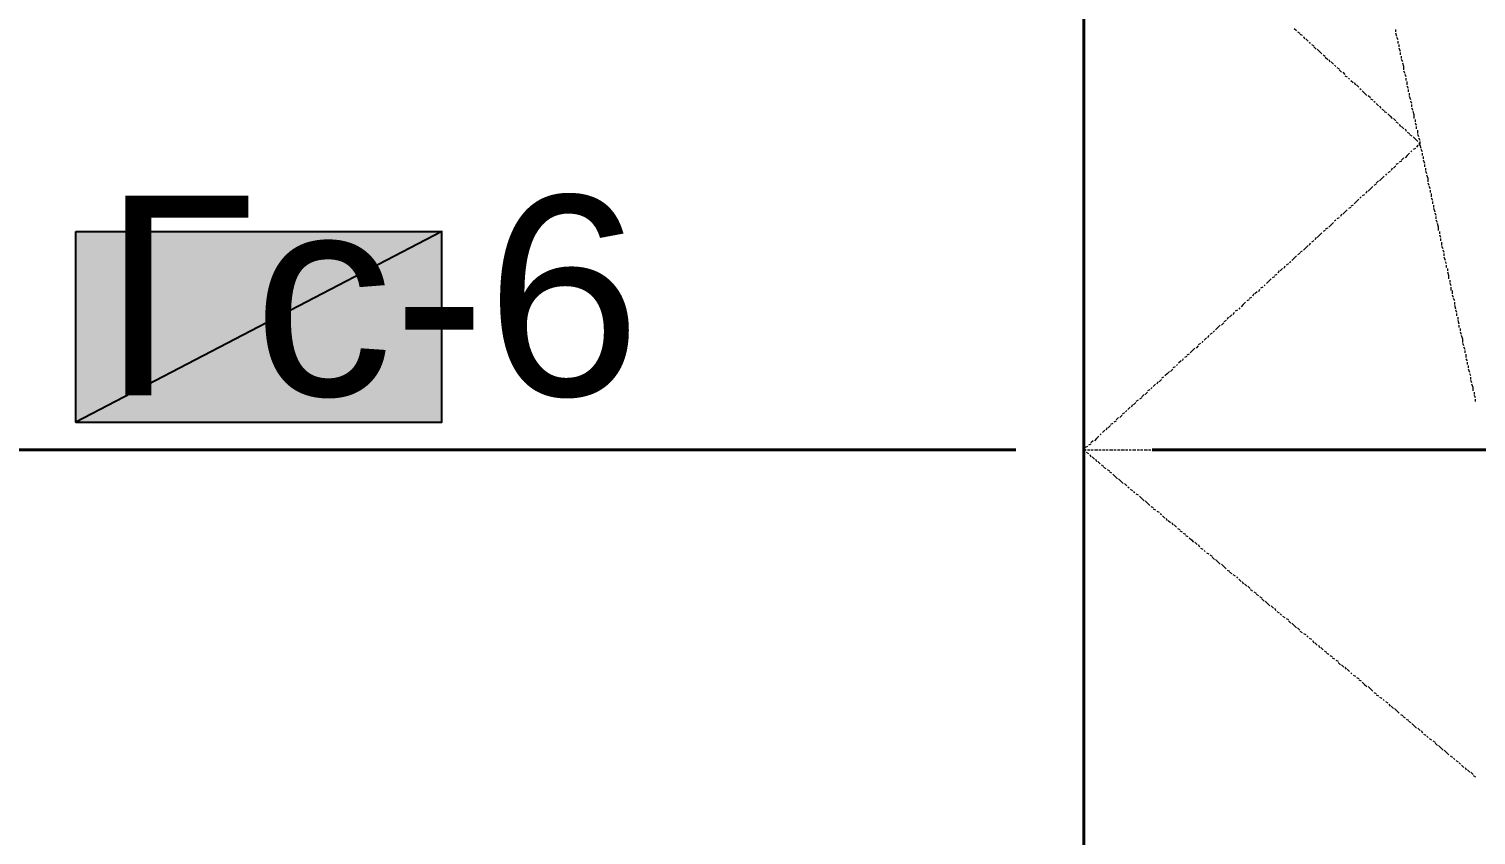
# Model space of a CAD drawing. Extents: x 0 to 604, y 0 to 420.
# Drawn here: x 269.91 to 296.43, y 233.75 to 248.53 of the extents above; entities that cross this region are included whole.
import ezdxf

# ---------------------------------------------------------------- set-up
doc = ezdxf.new("R2010")
doc.units = 0
doc.styles.add('TEYPDFCAD_TEXT', font='arial.ttf')

msp = doc.modelspace()

# ---------------------------------------------------------------- hatches: boundary and pattern name
at = {"true_color": 0xffffff}
h = msp.add_hatch(color=0, dxfattribs=at)
h.paths.add_polyline_path([(270.764, 244.814), (277.474, 244.814), (270.764, 241.321)])
h.paths.add_polyline_path([(277.474, 244.814), (270.764, 241.321), (277.474, 241.321)])

# ---------------------------------------------------------------- linework, layer by layer
at = {"color": 7, "lineweight": 40}
for p, q in [((289.242, 262.065), (289.242, 174.561)), ((287.994, 240.813), (260.477, 240.813)), ((317.987, 240.813), (290.491, 240.813))]:
    msp.add_line(p, q, dxfattribs=at)
at = {"color": 7, "lineweight": 5}
for p, q in [((289.242, 248.476), (289.242, 248.518)), ((293.095, 248.539), (293.137, 248.497)), ((294.957, 248.476), (294.957, 248.518)), ((289.242, 248.391), (289.242, 248.454)), ((289.242, 248.327), (289.242, 248.37)), ((289.242, 248.264), (289.242, 248.306)), ((293.158, 248.476), (293.201, 248.454)), ((293.201, 248.433), (293.243, 248.412)), ((293.264, 248.391), (293.285, 248.349)), ((293.307, 248.349), (293.349, 248.306)), ((293.37, 248.285), (293.391, 248.264)), ((294.979, 248.391), (294.957, 248.454)), ((295, 248.327), (294.979, 248.37)), ((295, 248.264), (295, 248.306)), ((289.242, 248.179), (289.242, 248.243)), ((289.242, 248.116), (289.242, 248.179)), ((289.242, 248.052), (289.242, 248.095)), ((289.242, 247.989), (289.242, 248.031)), ((293.412, 248.243), (293.455, 248.221)), ((293.455, 248.2), (293.497, 248.158)), ((293.518, 248.158), (293.56, 248.116)), ((293.56, 248.116), (293.603, 248.073)), ((293.624, 248.052), (293.666, 248.031)), ((293.666, 248.01), (293.709, 247.968)), ((295.021, 248.2), (295.021, 248.243)), ((295.042, 248.116), (295.021, 248.179)), ((295.042, 248.052), (295.042, 248.095)), ((295.063, 247.989), (295.063, 248.031)), ((289.242, 247.904), (289.242, 247.968)), ((289.242, 247.84), (289.242, 247.883)), ((289.242, 247.777), (289.242, 247.819)), ((289.242, 247.692), (289.242, 247.756)), ((293.73, 247.968), (293.751, 247.925)), ((293.772, 247.925), (293.815, 247.883)), ((293.836, 247.862), (293.857, 247.84)), ((293.878, 247.819), (293.92, 247.798)), ((293.92, 247.777), (293.963, 247.735)), ((293.984, 247.735), (294.026, 247.692)), ((295.084, 247.925), (295.063, 247.968)), ((295.106, 247.84), (295.084, 247.904)), ((295.106, 247.777), (295.106, 247.84)), ((295.127, 247.714), (295.106, 247.756)), ((289.242, 247.629), (289.242, 247.671)), ((289.242, 247.565), (289.242, 247.608)), ((289.242, 247.481), (289.242, 247.544)), ((289.242, 247.417), (289.242, 247.459)), ((294.026, 247.671), (294.068, 247.65)), ((294.09, 247.629), (294.111, 247.608)), ((294.132, 247.586), (294.174, 247.544)), ((294.195, 247.544), (294.217, 247.502)), ((294.238, 247.502), (294.28, 247.459)), ((295.148, 247.65), (295.127, 247.692)), ((295.148, 247.586), (295.148, 247.629)), ((295.169, 247.502), (295.169, 247.565)), ((295.19, 247.438), (295.169, 247.481)), ((289.242, 247.354), (289.242, 247.396)), ((289.242, 247.269), (289.242, 247.333)), ((289.242, 247.206), (289.242, 247.269)), ((289.242, 247.142), (289.242, 247.184)), ((294.301, 247.438), (294.322, 247.417)), ((294.344, 247.396), (294.386, 247.354)), ((294.386, 247.354), (294.428, 247.311)), ((294.449, 247.311), (294.492, 247.269)), ((294.492, 247.248), (294.534, 247.227)), ((294.555, 247.206), (294.577, 247.184)), ((295.19, 247.375), (295.19, 247.417)), ((295.211, 247.311), (295.211, 247.354)), ((295.233, 247.227), (295.211, 247.29)), ((295.254, 247.163), (295.233, 247.206)), ((289.242, 247.078), (289.242, 247.121)), ((289.242, 246.994), (289.242, 247.057)), ((289.242, 246.93), (289.242, 246.973)), ((294.598, 247.163), (294.64, 247.121)), ((294.661, 247.121), (294.682, 247.078)), ((294.704, 247.057), (294.746, 247.036)), ((294.746, 247.015), (294.788, 246.994)), ((294.809, 246.973), (294.852, 246.93)), ((294.852, 246.93), (294.894, 246.888)), ((295.254, 247.1), (295.254, 247.142)), ((295.275, 247.036), (295.254, 247.078)), ((295.296, 246.952), (295.275, 247.015)), ((295.296, 246.888), (295.296, 246.952)), ((289.242, 246.867), (289.242, 246.909)), ((289.242, 246.782), (289.242, 246.846)), ((289.242, 246.719), (289.242, 246.761)), ((289.242, 246.655), (289.242, 246.697)), ((294.915, 246.888), (294.957, 246.846)), ((294.957, 246.825), (295, 246.803)), ((295.021, 246.782), (295.042, 246.74)), ((295.063, 246.74), (295.106, 246.697)), ((295.127, 246.697), (295.148, 246.655)), ((295.317, 246.825), (295.317, 246.867)), ((295.339, 246.761), (295.317, 246.803)), ((295.339, 246.697), (295.339, 246.74)), ((295.36, 246.613), (295.36, 246.676)), ((289.242, 246.571), (289.242, 246.634)), ((289.242, 246.507), (289.242, 246.549)), ((289.242, 246.443), (289.242, 246.486)), ((289.242, 246.359), (289.242, 246.422)), ((295.169, 246.634), (295.211, 246.613)), ((295.211, 246.592), (295.254, 246.571)), ((295.275, 246.549), (295.317, 246.507)), ((295.317, 246.507), (295.36, 246.465)), ((295.36, 246.401), (295.339, 246.359)), ((295.381, 246.549), (295.36, 246.592)), ((295.402, 246.486), (295.381, 246.528)), ((295.381, 246.443), (295.402, 246.422)), ((295.402, 246.422), (295.381, 246.401)), ((295.402, 246.422), (295.402, 246.465)), ((295.423, 246.338), (295.402, 246.401)), ((289.242, 246.295), (289.242, 246.359)), ((289.242, 246.232), (289.242, 246.274)), ((289.242, 246.168), (289.242, 246.211)), ((289.242, 246.084), (289.242, 246.147)), ((295.106, 246.168), (295.063, 246.126)), ((295.169, 246.211), (295.127, 246.168)), ((295.211, 246.253), (295.169, 246.211)), ((295.254, 246.295), (295.233, 246.274)), ((295.317, 246.338), (295.275, 246.316)), ((295.444, 246.274), (295.423, 246.316)), ((295.444, 246.211), (295.444, 246.253)), ((295.466, 246.147), (295.466, 246.19)), ((295.487, 246.062), (295.466, 246.126)), ((289.242, 246.02), (289.242, 246.062)), ((289.242, 245.957), (289.242, 245.999)), ((289.242, 245.872), (289.242, 245.935)), ((294.788, 245.872), (294.767, 245.851)), ((294.852, 245.914), (294.809, 245.893)), ((294.894, 245.978), (294.873, 245.935)), ((294.957, 246.02), (294.915, 245.978)), ((295, 246.062), (294.957, 246.041)), ((295.063, 246.105), (295.021, 246.084)), ((295.487, 245.999), (295.487, 246.041)), ((295.508, 245.935), (295.508, 245.978)), ((295.529, 245.872), (295.508, 245.914)), ((289.242, 245.809), (289.242, 245.851)), ((289.242, 245.745), (289.242, 245.787)), ((289.242, 245.66), (289.242, 245.724)), ((289.242, 245.597), (289.242, 245.639)), ((294.492, 245.597), (294.449, 245.554)), ((294.534, 245.639), (294.492, 245.597)), ((294.598, 245.681), (294.555, 245.66)), ((294.64, 245.745), (294.598, 245.703)), ((294.704, 245.787), (294.661, 245.745)), ((294.746, 245.83), (294.704, 245.787)), ((295.55, 245.787), (295.529, 245.851)), ((295.55, 245.724), (295.55, 245.787)), ((295.571, 245.66), (295.55, 245.703)), ((295.592, 245.597), (295.571, 245.639)), ((289.242, 245.533), (289.242, 245.576)), ((289.242, 245.449), (289.242, 245.512)), ((289.242, 245.385), (289.242, 245.449)), ((289.242, 245.322), (289.242, 245.364)), ((294.238, 245.364), (294.195, 245.322)), ((294.28, 245.406), (294.238, 245.364)), ((294.322, 245.449), (294.301, 245.428)), ((294.386, 245.491), (294.344, 245.47)), ((294.428, 245.554), (294.407, 245.512)), ((295.592, 245.533), (295.592, 245.576)), ((295.614, 245.449), (295.614, 245.512)), ((295.635, 245.385), (295.614, 245.428)), ((295.635, 245.322), (295.635, 245.364)), ((289.242, 245.258), (289.242, 245.3)), ((289.242, 245.173), (289.242, 245.237)), ((289.242, 245.11), (289.242, 245.152)), ((289.242, 245.047), (289.242, 245.089)), ((293.92, 245.068), (293.878, 245.047)), ((293.963, 245.131), (293.942, 245.089)), ((294.026, 245.173), (293.984, 245.131)), ((294.068, 245.216), (294.026, 245.173)), ((294.132, 245.258), (294.09, 245.237)), ((294.174, 245.3), (294.132, 245.279)), ((295.656, 245.258), (295.656, 245.3)), ((295.677, 245.173), (295.656, 245.237)), ((295.698, 245.11), (295.677, 245.152)), ((295.698, 245.047), (295.698, 245.089)), ((289.242, 244.962), (289.242, 245.025)), ((289.242, 244.898), (289.242, 244.941)), ((289.242, 244.835), (289.242, 244.877)), ((289.242, 244.75), (289.242, 244.814)), ((293.666, 244.835), (293.624, 244.814)), ((293.709, 244.877), (293.666, 244.856)), ((293.772, 244.941), (293.73, 244.898)), ((293.815, 244.983), (293.772, 244.941)), ((293.857, 245.025), (293.836, 245.004)), ((295.719, 244.983), (295.698, 245.025)), ((295.741, 244.898), (295.719, 244.962)), ((295.741, 244.835), (295.741, 244.898)), ((295.762, 244.771), (295.762, 244.814)), ((289.242, 244.687), (289.242, 244.729)), ((289.242, 244.623), (289.242, 244.666)), ((289.242, 244.538), (289.242, 244.602)), ((289.242, 244.475), (289.242, 244.538)), ((293.349, 244.56), (293.307, 244.517)), ((293.391, 244.602), (293.37, 244.56)), ((293.455, 244.644), (293.412, 244.623)), ((293.497, 244.708), (293.476, 244.666)), ((293.56, 244.75), (293.518, 244.708)), ((293.603, 244.792), (293.56, 244.75)), ((295.783, 244.708), (295.762, 244.75)), ((295.783, 244.644), (295.783, 244.687)), ((295.804, 244.56), (295.804, 244.623)), ((295.825, 244.496), (295.804, 244.538)), ((289.242, 244.411), (289.242, 244.454)), ((289.242, 244.348), (289.242, 244.39)), ((289.242, 244.263), (289.242, 244.327)), ((293.095, 244.327), (293.053, 244.285)), ((293.137, 244.369), (293.095, 244.327)), ((293.201, 244.411), (293.158, 244.39)), ((293.243, 244.454), (293.201, 244.433)), ((293.307, 244.517), (293.264, 244.475)), ((295.846, 244.433), (295.825, 244.475)), ((295.846, 244.369), (295.846, 244.411)), ((295.868, 244.285), (295.846, 244.348)), ((289.242, 244.2), (289.242, 244.242)), ((289.242, 244.136), (289.242, 244.179)), ((289.242, 244.052), (289.242, 244.115)), ((289.242, 243.988), (289.242, 244.03)), ((292.777, 244.03), (292.735, 244.009)), ((292.82, 244.094), (292.798, 244.052)), ((292.883, 244.136), (292.841, 244.094)), ((292.925, 244.179), (292.904, 244.136)), ((292.989, 244.221), (292.947, 244.2)), ((293.031, 244.263), (293.01, 244.242)), ((295.889, 244.221), (295.868, 244.263)), ((295.889, 244.157), (295.889, 244.2)), ((295.91, 244.094), (295.91, 244.136)), ((295.931, 244.009), (295.91, 244.073)), ((295.931, 243.946), (295.931, 244.009)), ((289.242, 243.925), (289.242, 243.967)), ((289.242, 243.84), (289.242, 243.904)), ((289.242, 243.776), (289.242, 243.819)), ((289.242, 243.713), (289.242, 243.755)), ((292.46, 243.755), (292.439, 243.713)), ((292.523, 243.798), (292.481, 243.776)), ((292.566, 243.84), (292.545, 243.819)), ((292.629, 243.904), (292.587, 243.861)), ((292.671, 243.946), (292.629, 243.904)), ((292.735, 243.988), (292.693, 243.967)), ((295.952, 243.882), (295.952, 243.925)), ((295.974, 243.819), (295.952, 243.861)), ((295.974, 243.734), (295.974, 243.798)), ((289.242, 243.628), (289.242, 243.692)), ((289.242, 243.565), (289.242, 243.628)), ((289.242, 243.501), (289.242, 243.544)), ((289.242, 243.438), (289.242, 243.48)), ((292.163, 243.48), (292.121, 243.438)), ((292.206, 243.523), (292.163, 243.48)), ((292.269, 243.565), (292.227, 243.544)), ((292.312, 243.607), (292.269, 243.586)), ((292.354, 243.671), (292.333, 243.628)), ((292.418, 243.713), (292.375, 243.671)), ((295.995, 243.671), (295.995, 243.734)), ((296.016, 243.607), (295.995, 243.649)), ((296.037, 243.544), (296.016, 243.586)), ((296.037, 243.48), (296.037, 243.523)), ((289.242, 243.353), (289.242, 243.417)), ((289.242, 243.29), (289.242, 243.332)), ((289.242, 243.226), (289.242, 243.268)), ((291.888, 243.247), (291.867, 243.205)), ((291.952, 243.29), (291.909, 243.247)), ((291.994, 243.332), (291.973, 243.29)), ((292.058, 243.374), (292.015, 243.353)), ((292.1, 243.417), (292.079, 243.395)), ((296.058, 243.395), (296.037, 243.459)), ((296.079, 243.332), (296.058, 243.374)), ((296.079, 243.268), (296.079, 243.311)), ((296.101, 243.205), (296.101, 243.247)), ((289.242, 243.142), (289.242, 243.205)), ((289.242, 243.078), (289.242, 243.12)), ((289.242, 243.014), (289.242, 243.057)), ((289.242, 242.93), (289.242, 242.993)), ((291.592, 242.951), (291.55, 242.93)), ((291.634, 242.993), (291.613, 242.972)), ((291.698, 243.057), (291.656, 243.014)), ((291.74, 243.099), (291.698, 243.057)), ((291.804, 243.142), (291.761, 243.099)), ((291.846, 243.184), (291.804, 243.163)), ((296.122, 243.12), (296.101, 243.184)), ((296.122, 243.057), (296.122, 243.099)), ((296.143, 242.993), (296.143, 243.036)), ((296.164, 242.93), (296.143, 242.972)), ((289.242, 242.866), (289.242, 242.909)), ((289.242, 242.803), (289.242, 242.845)), ((289.242, 242.718), (289.242, 242.782)), ((289.242, 242.655), (289.242, 242.718)), ((291.274, 242.676), (291.232, 242.633)), ((291.338, 242.718), (291.296, 242.676)), ((291.38, 242.761), (291.338, 242.739)), ((291.423, 242.803), (291.401, 242.782)), ((291.486, 242.866), (291.444, 242.824)), ((291.529, 242.909), (291.507, 242.866)), ((296.185, 242.845), (296.164, 242.909)), ((296.185, 242.782), (296.185, 242.845)), ((296.206, 242.718), (296.185, 242.761)), ((296.228, 242.655), (296.206, 242.697)), ((289.242, 242.591), (289.242, 242.633)), ((289.242, 242.528), (289.242, 242.57)), ((289.242, 242.443), (289.242, 242.506)), ((289.242, 242.38), (289.242, 242.422)), ((291.021, 242.443), (290.978, 242.401)), ((291.063, 242.485), (291.042, 242.443)), ((291.126, 242.528), (291.084, 242.506)), ((291.169, 242.57), (291.126, 242.549)), ((291.232, 242.633), (291.19, 242.591)), ((296.228, 242.591), (296.228, 242.633)), ((296.249, 242.506), (296.249, 242.57)), ((296.27, 242.443), (296.249, 242.485)), ((296.27, 242.38), (296.27, 242.422)), ((289.242, 242.316), (289.242, 242.358)), ((289.242, 242.231), (289.242, 242.295)), ((289.242, 242.168), (289.242, 242.21)), ((289.242, 242.104), (289.242, 242.147)), ((290.703, 242.147), (290.661, 242.125)), ((290.767, 242.21), (290.724, 242.168)), ((290.809, 242.252), (290.767, 242.21)), ((290.872, 242.295), (290.83, 242.252)), ((290.915, 242.337), (290.872, 242.316)), ((290.957, 242.38), (290.936, 242.358)), ((296.291, 242.316), (296.291, 242.358)), ((296.312, 242.231), (296.291, 242.295)), ((296.333, 242.168), (296.312, 242.21)), ((296.333, 242.104), (296.333, 242.147)), ((289.242, 242.02), (289.242, 242.083)), ((289.242, 241.956), (289.242, 241.999)), ((289.242, 241.893), (289.242, 241.935)), ((290.449, 241.914), (290.407, 241.893)), ((290.491, 241.956), (290.47, 241.935)), ((290.555, 242.02), (290.512, 241.977)), ((290.597, 242.062), (290.576, 242.02)), ((290.661, 242.104), (290.618, 242.062)), ((296.354, 242.041), (296.333, 242.083)), ((296.376, 241.956), (296.354, 242.02)), ((296.376, 241.893), (296.376, 241.956)), ((289.242, 241.808), (289.242, 241.871)), ((289.242, 241.744), (289.242, 241.808)), ((289.242, 241.681), (289.242, 241.723)), ((289.242, 241.618), (289.242, 241.66)), ((290.132, 241.639), (290.11, 241.596)), ((290.195, 241.681), (290.153, 241.639)), ((290.237, 241.723), (290.195, 241.702)), ((290.301, 241.766), (290.259, 241.744)), ((290.343, 241.829), (290.301, 241.787)), ((290.407, 241.871), (290.364, 241.829)), ((296.397, 241.829), (296.397, 241.871)), ((296.418, 241.766), (296.397, 241.808)), ((296.418, 241.702), (296.418, 241.744)), ((289.242, 241.533), (289.242, 241.596)), ((289.242, 241.469), (289.242, 241.512)), ((289.242, 241.406), (289.242, 241.448)), ((289.242, 241.321), (289.242, 241.385)), ((289.877, 241.406), (289.835, 241.363)), ((289.941, 241.448), (289.899, 241.406)), ((289.983, 241.49), (289.941, 241.469)), ((290.026, 241.533), (290.005, 241.512)), ((290.089, 241.596), (290.047, 241.554)), ((289.242, 241.258), (289.242, 241.3)), ((289.242, 241.194), (289.242, 241.236)), ((289.242, 241.109), (289.242, 241.173)), ((289.242, 241.046), (289.242, 241.088)), ((289.56, 241.109), (289.539, 241.088)), ((289.623, 241.173), (289.581, 241.131)), ((289.666, 241.215), (289.645, 241.173)), ((289.729, 241.258), (289.687, 241.215)), ((289.772, 241.3), (289.729, 241.279)), ((289.835, 241.342), (289.793, 241.321)), ((289.242, 240.982), (289.242, 241.025)), ((289.242, 240.898), (289.242, 240.961)), ((289.242, 240.834), (289.242, 240.898)), ((289.264, 240.834), (289.242, 240.813)), ((289.306, 240.877), (289.264, 240.856)), ((289.37, 240.919), (289.327, 240.898)), ((289.412, 240.982), (289.37, 240.94)), ((289.475, 241.025), (289.433, 240.982)), ((289.518, 241.067), (289.475, 241.025)), ((289.242, 240.813), (289.285, 240.813)), ((289.242, 240.813), (289.264, 240.792)), ((289.242, 240.771), (289.242, 240.813)), ((289.242, 240.707), (289.242, 240.75)), ((289.242, 240.623), (289.242, 240.686)), ((289.242, 240.559), (289.242, 240.601)), ((289.285, 240.771), (289.327, 240.75)), ((289.306, 240.813), (289.348, 240.813)), ((289.348, 240.728), (289.37, 240.686)), ((289.37, 240.813), (289.412, 240.813)), ((289.391, 240.686), (289.433, 240.644)), ((289.433, 240.813), (289.497, 240.813)), ((289.454, 240.644), (289.475, 240.601)), ((289.497, 240.601), (289.539, 240.559)), ((289.518, 240.813), (289.56, 240.813)), ((289.581, 240.813), (289.623, 240.813)), ((289.645, 240.813), (289.687, 240.813)), ((289.708, 240.813), (289.772, 240.813)), ((289.793, 240.813), (289.835, 240.813)), ((289.856, 240.813), (289.899, 240.813)), ((289.92, 240.813), (289.983, 240.813)), ((290.005, 240.813), (290.047, 240.813)), ((290.068, 240.813), (290.11, 240.813)), ((290.132, 240.813), (290.195, 240.813)), ((290.216, 240.813), (290.259, 240.813)), ((290.28, 240.813), (290.322, 240.813)), ((290.343, 240.813), (290.407, 240.813)), ((290.428, 240.813), (290.47, 240.813)), ((290.491, 240.813), (290.534, 240.813)), ((290.555, 240.813), (290.597, 240.813)), ((290.618, 240.813), (290.682, 240.813)), ((290.703, 240.813), (290.745, 240.813)), ((290.767, 240.813), (290.809, 240.813)), ((290.83, 240.813), (290.894, 240.813)), ((290.915, 240.813), (290.957, 240.813)), ((290.978, 240.813), (291.021, 240.813)), ((291.042, 240.813), (291.105, 240.813)), ((291.126, 240.813), (291.169, 240.813)), ((291.19, 240.813), (291.232, 240.813)), ((291.253, 240.813), (291.317, 240.813)), ((291.317, 240.813), (291.38, 240.813)), ((291.401, 240.813), (291.444, 240.813)), ((291.465, 240.813), (291.507, 240.813)), ((291.529, 240.813), (291.592, 240.813)), ((291.613, 240.813), (291.656, 240.813)), ((291.677, 240.813), (291.719, 240.813)), ((291.74, 240.813), (291.804, 240.813)), ((291.825, 240.813), (291.867, 240.813)), ((291.888, 240.813), (291.931, 240.813)), ((291.952, 240.813), (292.015, 240.813)), ((292.036, 240.813), (292.079, 240.813)), ((292.1, 240.813), (292.142, 240.813)), ((292.163, 240.813), (292.227, 240.813)), ((292.227, 240.813), (292.291, 240.813)), ((292.312, 240.813), (292.354, 240.813)), ((292.375, 240.813), (292.418, 240.813)), ((292.439, 240.813), (292.502, 240.813)), ((292.523, 240.813), (292.566, 240.813)), ((292.587, 240.813), (292.629, 240.813)), ((292.65, 240.813), (292.714, 240.813)), ((292.735, 240.813), (292.777, 240.813)), ((292.798, 240.813), (292.841, 240.813)), ((292.862, 240.813), (292.925, 240.813)), ((292.947, 240.813), (292.989, 240.813)), ((293.01, 240.813), (293.053, 240.813)), ((293.074, 240.813), (293.137, 240.813)), ((293.137, 240.813), (293.201, 240.813)), ((293.222, 240.813), (293.264, 240.813)), ((293.285, 240.813), (293.328, 240.813)), ((293.349, 240.813), (293.412, 240.813)), ((293.433, 240.813), (293.476, 240.813)), ((293.497, 240.813), (293.539, 240.813)), ((293.56, 240.813), (293.624, 240.813)), ((293.645, 240.813), (293.688, 240.813)), ((293.709, 240.813), (293.751, 240.813)), ((293.772, 240.813), (293.836, 240.813)), ((293.857, 240.813), (293.899, 240.813)), ((293.92, 240.813), (293.963, 240.813)), ((293.984, 240.813), (294.047, 240.813)), ((294.047, 240.813), (294.111, 240.813)), ((294.132, 240.813), (294.174, 240.813)), ((294.195, 240.813), (294.238, 240.813)), ((294.259, 240.813), (294.322, 240.813)), ((294.344, 240.813), (294.386, 240.813)), ((294.407, 240.813), (294.449, 240.813)), ((294.471, 240.813), (294.534, 240.813)), ((294.555, 240.813), (294.598, 240.813)), ((294.619, 240.813), (294.661, 240.813)), ((294.682, 240.813), (294.746, 240.813)), ((294.767, 240.813), (294.809, 240.813)), ((294.83, 240.813), (294.873, 240.813)), ((294.894, 240.813), (294.957, 240.813)), ((294.957, 240.813), (295.021, 240.813)), ((295.042, 240.813), (295.084, 240.813)), ((295.106, 240.813), (295.148, 240.813)), ((295.169, 240.813), (295.233, 240.813)), ((295.254, 240.813), (295.296, 240.813)), ((295.317, 240.813), (295.36, 240.813)), ((295.381, 240.813), (295.444, 240.813)), ((295.466, 240.813), (295.508, 240.813)), ((295.529, 240.813), (295.571, 240.813)), ((295.592, 240.813), (295.656, 240.813)), ((295.677, 240.813), (295.719, 240.813)), ((295.741, 240.813), (295.783, 240.813)), ((295.804, 240.813), (295.868, 240.813)), ((295.868, 240.813), (295.931, 240.813)), ((295.952, 240.813), (295.995, 240.813)), ((296.016, 240.813), (296.058, 240.813)), ((296.079, 240.813), (296.143, 240.813)), ((296.164, 240.813), (296.206, 240.813)), ((296.228, 240.813), (296.27, 240.813)), ((296.291, 240.813), (296.354, 240.813)), ((296.376, 240.813), (296.418, 240.813)), ((289.242, 240.496), (289.242, 240.538)), ((289.242, 240.411), (289.242, 240.475)), ((289.242, 240.347), (289.242, 240.39)), ((289.242, 240.284), (289.242, 240.326)), ((289.56, 240.538), (289.602, 240.517)), ((289.602, 240.496), (289.645, 240.475)), ((289.666, 240.453), (289.708, 240.432)), ((289.708, 240.411), (289.75, 240.39)), ((289.772, 240.369), (289.814, 240.326)), ((289.814, 240.326), (289.856, 240.284)), ((289.242, 240.199), (289.242, 240.263)), ((289.242, 240.136), (289.242, 240.178)), ((289.242, 240.072), (289.242, 240.115)), ((289.242, 239.988), (289.242, 240.051)), ((289.877, 240.284), (289.92, 240.242)), ((289.92, 240.242), (289.962, 240.199)), ((289.983, 240.199), (290.026, 240.157)), ((290.047, 240.136), (290.068, 240.115)), ((290.089, 240.093), (290.132, 240.072)), ((290.153, 240.051), (290.174, 240.03)), ((289.242, 239.924), (289.242, 239.988)), ((289.242, 239.861), (289.242, 239.903)), ((289.242, 239.797), (289.242, 239.839)), ((289.242, 239.713), (289.242, 239.776)), ((290.195, 240.009), (290.237, 239.988)), ((290.259, 239.966), (290.301, 239.924)), ((290.301, 239.924), (290.343, 239.882)), ((290.364, 239.882), (290.407, 239.839)), ((290.407, 239.839), (290.449, 239.797)), ((290.47, 239.776), (290.512, 239.755)), ((289.242, 239.649), (289.242, 239.691)), ((289.242, 239.585), (289.242, 239.628)), ((289.242, 239.501), (289.242, 239.564)), ((290.512, 239.734), (290.555, 239.713)), ((290.576, 239.691), (290.618, 239.67)), ((290.639, 239.649), (290.661, 239.628)), ((290.682, 239.607), (290.724, 239.564)), ((290.745, 239.564), (290.767, 239.522)), ((290.788, 239.522), (290.83, 239.48)), ((289.242, 239.437), (289.242, 239.48)), ((289.242, 239.374), (289.242, 239.416)), ((289.242, 239.289), (289.242, 239.353)), ((289.242, 239.226), (289.242, 239.268)), ((290.851, 239.48), (290.872, 239.437)), ((290.894, 239.437), (290.936, 239.395)), ((290.957, 239.374), (290.999, 239.353)), ((290.999, 239.332), (291.042, 239.31)), ((291.063, 239.289), (291.105, 239.268)), ((291.105, 239.247), (291.147, 239.226)), ((289.242, 239.162), (289.242, 239.204)), ((289.242, 239.077), (289.242, 239.141)), ((289.242, 239.014), (289.242, 239.077)), ((289.242, 238.95), (289.242, 238.993)), ((291.169, 239.204), (291.211, 239.162)), ((291.211, 239.162), (291.253, 239.12)), ((291.274, 239.12), (291.317, 239.077)), ((291.338, 239.077), (291.359, 239.035)), ((291.38, 239.014), (291.423, 238.993)), ((291.444, 238.972), (291.465, 238.95)), ((289.242, 238.887), (289.242, 238.929)), ((289.242, 238.802), (289.242, 238.866)), ((289.242, 238.739), (289.242, 238.781)), ((289.242, 238.675), (289.242, 238.718)), ((291.486, 238.929), (291.529, 238.908)), ((291.55, 238.887), (291.592, 238.866)), ((291.592, 238.845), (291.634, 238.802)), ((291.656, 238.802), (291.698, 238.76)), ((291.698, 238.76), (291.74, 238.718)), ((291.761, 238.718), (291.804, 238.675)), ((289.242, 238.591), (289.242, 238.654)), ((289.242, 238.527), (289.242, 238.57)), ((289.242, 238.464), (289.242, 238.506)), ((289.242, 238.379), (289.242, 238.442)), ((291.804, 238.675), (291.846, 238.633)), ((291.867, 238.612), (291.909, 238.591)), ((291.909, 238.57), (291.952, 238.548)), ((291.973, 238.527), (292.015, 238.506)), ((292.036, 238.485), (292.058, 238.464)), ((292.079, 238.442), (292.121, 238.4)), ((289.242, 238.315), (289.242, 238.358)), ((289.242, 238.252), (289.242, 238.294)), ((289.242, 238.167), (289.242, 238.231)), ((289.242, 238.104), (289.242, 238.167)), ((292.142, 238.4), (292.163, 238.358)), ((292.185, 238.358), (292.227, 238.315)), ((292.248, 238.315), (292.291, 238.273)), ((292.291, 238.252), (292.333, 238.231)), ((292.354, 238.21), (292.396, 238.188)), ((292.396, 238.167), (292.439, 238.146)), ((289.242, 238.04), (289.242, 238.083)), ((289.242, 237.977), (289.242, 238.019)), ((289.242, 237.892), (289.242, 237.956)), ((292.46, 238.125), (292.502, 238.104)), ((292.502, 238.083), (292.545, 238.04)), ((292.566, 238.04), (292.608, 237.998)), ((292.608, 237.998), (292.65, 237.956)), ((292.671, 237.956), (292.714, 237.913)), ((292.735, 237.913), (292.756, 237.871)), ((289.242, 237.829), (289.242, 237.871)), ((289.242, 237.765), (289.242, 237.808)), ((289.242, 237.68), (289.242, 237.744)), ((289.242, 237.617), (289.242, 237.659)), ((292.777, 237.85), (292.82, 237.829)), ((292.841, 237.808), (292.862, 237.786)), ((292.883, 237.765), (292.925, 237.744)), ((292.947, 237.723), (292.989, 237.702)), ((292.989, 237.68), (293.031, 237.638)), ((293.053, 237.638), (293.095, 237.596)), ((289.242, 237.554), (289.242, 237.596)), ((289.242, 237.469), (289.242, 237.532)), ((289.242, 237.405), (289.242, 237.448)), ((289.242, 237.342), (289.242, 237.384)), ((293.095, 237.596), (293.137, 237.554)), ((293.158, 237.554), (293.201, 237.511)), ((293.201, 237.49), (293.243, 237.469)), ((293.264, 237.448), (293.307, 237.427)), ((293.328, 237.405), (293.349, 237.384)), ((289.242, 237.257), (289.242, 237.321)), ((289.242, 237.194), (289.242, 237.257)), ((289.242, 237.13), (289.242, 237.173)), ((289.242, 237.067), (289.242, 237.109)), ((293.37, 237.363), (293.412, 237.342)), ((293.433, 237.321), (293.455, 237.278)), ((293.476, 237.278), (293.518, 237.236)), ((293.539, 237.236), (293.56, 237.194)), ((293.582, 237.194), (293.624, 237.151)), ((293.645, 237.13), (293.688, 237.109)), ((289.242, 236.982), (289.242, 237.045)), ((289.242, 236.918), (289.242, 236.961)), ((289.242, 236.855), (289.242, 236.897)), ((293.688, 237.088), (293.73, 237.067)), ((293.751, 237.045), (293.793, 237.024)), ((293.793, 237.003), (293.836, 236.982)), ((293.857, 236.961), (293.899, 236.94)), ((293.899, 236.918), (293.942, 236.876)), ((293.963, 236.876), (294.005, 236.834)), ((289.242, 236.77), (289.242, 236.834)), ((289.242, 236.707), (289.242, 236.749)), ((289.242, 236.643), (289.242, 236.686)), ((289.242, 236.559), (289.242, 236.622)), ((294.026, 236.834), (294.047, 236.792)), ((294.068, 236.792), (294.111, 236.749)), ((294.132, 236.728), (294.153, 236.707)), ((294.174, 236.686), (294.217, 236.665)), ((294.238, 236.643), (294.28, 236.622)), ((294.28, 236.601), (294.322, 236.58)), ((289.242, 236.495), (289.242, 236.537)), ((289.242, 236.432), (289.242, 236.474)), ((289.242, 236.347), (289.242, 236.411)), ((289.242, 236.284), (289.242, 236.347)), ((294.344, 236.559), (294.386, 236.516)), ((294.386, 236.516), (294.428, 236.474)), ((294.449, 236.474), (294.492, 236.432)), ((294.492, 236.432), (294.534, 236.389)), ((294.555, 236.368), (294.598, 236.347)), ((294.598, 236.326), (294.64, 236.305)), ((289.242, 236.22), (289.242, 236.262)), ((289.242, 236.156), (289.242, 236.199)), ((289.242, 236.072), (289.242, 236.135)), ((289.242, 236.008), (289.242, 236.051)), ((294.661, 236.284), (294.704, 236.262)), ((294.725, 236.241), (294.746, 236.22)), ((294.767, 236.199), (294.809, 236.178)), ((294.83, 236.156), (294.852, 236.114)), ((294.873, 236.114), (294.915, 236.072)), ((294.936, 236.072), (294.979, 236.03)), ((289.242, 235.945), (289.242, 235.987)), ((289.242, 235.86), (289.242, 235.924)), ((289.242, 235.797), (289.242, 235.839)), ((294.979, 236.03), (295.021, 235.987)), ((295.042, 235.966), (295.084, 235.945)), ((295.084, 235.924), (295.127, 235.902)), ((295.148, 235.881), (295.19, 235.86)), ((295.19, 235.839), (295.233, 235.818)), ((295.254, 235.797), (295.296, 235.754)), ((289.242, 235.733), (289.242, 235.775)), ((289.242, 235.649), (289.242, 235.712)), ((289.242, 235.585), (289.242, 235.627)), ((289.242, 235.522), (289.242, 235.564)), ((295.296, 235.754), (295.339, 235.712)), ((295.36, 235.712), (295.402, 235.67)), ((295.423, 235.67), (295.444, 235.627)), ((295.466, 235.606), (295.508, 235.585)), ((295.529, 235.564), (295.55, 235.543)), ((295.571, 235.522), (295.614, 235.5)), ((289.242, 235.437), (289.242, 235.5)), ((289.242, 235.373), (289.242, 235.437)), ((289.242, 235.31), (289.242, 235.352)), ((289.242, 235.246), (289.242, 235.289)), ((295.635, 235.479), (295.677, 235.458)), ((295.677, 235.437), (295.719, 235.394)), ((295.741, 235.394), (295.783, 235.352)), ((295.783, 235.352), (295.825, 235.31)), ((295.846, 235.31), (295.889, 235.268)), ((295.889, 235.268), (295.931, 235.225)), ((289.242, 235.162), (289.242, 235.225)), ((289.242, 235.098), (289.242, 235.141)), ((289.242, 235.035), (289.242, 235.077)), ((289.242, 234.95), (289.242, 235.013)), ((295.952, 235.204), (295.995, 235.183)), ((296.016, 235.162), (296.037, 235.141)), ((296.058, 235.119), (296.101, 235.098)), ((296.122, 235.077), (296.143, 235.056)), ((296.164, 235.035), (296.206, 234.992)), ((296.228, 234.992), (296.249, 234.95)), ((289.242, 234.887), (289.242, 234.929)), ((289.242, 234.823), (289.242, 234.865)), ((289.242, 234.738), (289.242, 234.802)), ((296.27, 234.95), (296.312, 234.908)), ((296.333, 234.908), (296.376, 234.865)), ((296.376, 234.844), (296.418, 234.823)), ((289.242, 234.675), (289.242, 234.717)), ((289.242, 234.611), (289.242, 234.654)), ((289.242, 234.527), (289.242, 234.59)), ((289.242, 234.463), (289.242, 234.527)), ((289.242, 234.4), (289.242, 234.442)), ((289.242, 234.336), (289.242, 234.379)), ((289.242, 234.251), (289.242, 234.315)), ((289.242, 234.188), (289.242, 234.23)), ((289.242, 234.125), (289.242, 234.167)), ((289.242, 234.04), (289.242, 234.103)), ((289.242, 233.976), (289.242, 234.019)), ((289.242, 233.913), (289.242, 233.955)), ((289.242, 233.828), (289.242, 233.892)), ((289.242, 233.765), (289.242, 233.807))]:
    msp.add_line(p, q, dxfattribs=at)
at = {"lineweight": 25}
for p, q in [((289.242, 248.412), (289.242, 247.417)), ((289.242, 245.914), (289.242, 225.912))]:
    msp.add_line(p, q, dxfattribs=at)
at = {"color": 0, "lineweight": 0, "true_color": 0xffffff}
msp.add_line((270.764, 241.321), (277.474, 241.321), dxfattribs=at)
at = {"color": 0, "true_color": 0xffffff}
for points in [[(270.764, 244.814), (277.474, 244.814), (270.764, 241.321)], [(277.474, 244.814), (270.764, 241.321), (277.474, 241.321)]]:
    msp.add_lwpolyline(points, close=True, dxfattribs=at)

# ---------------------------------------------------------------- texts
at = {"color": 7, "style": 'TEYPDFCAD_TEXT'}
msp.add_text('Гс-6', height=3.6618, dxfattribs=at).set_placement((271.251, 241.808))

doc.saveas('drawing.dxf')
